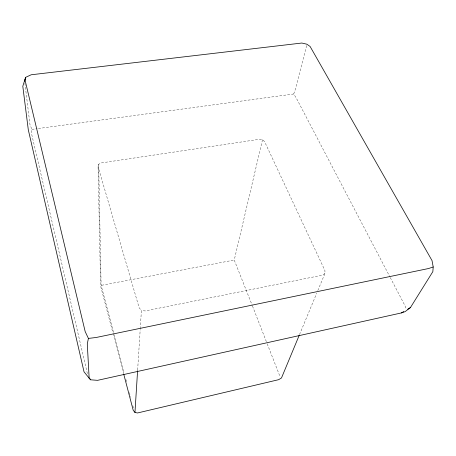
<?xml version="1.0" encoding="UTF-8"?>
<svg xmlns="http://www.w3.org/2000/svg" width="456" height="456" viewBox="0 0 456 456"><rect width="100%" height="100%" fill="white"/><g stroke="black" fill="none" stroke-linecap="round" stroke-linejoin="round"><path stroke-width="0.34" stroke-dasharray="2.28 1.71" d="M317.832 290.552L324.94 273.463L324.946 270.607L264.565 141.582L262.513 139.718L259.453 139.279L101.38 162.912L98.667 164.268L98.074 166.657L100.616 286.089L112.866 332.743M98.667 164.268L101.089 283.906L101.648 285.285L101.642 287.24L113.96 334.043M24.909 83.26L30.005 124.779L31.903 129.379L31.669 134.212L87.666 374.86M137.644 369.958L140.197 329.574M140.243 328.861L141.406 310.439L139.171 307.846L98.074 166.657M306.649 45.549L295.357 89.33L293.732 93.987L296.28 98.034L389.943 276.963M262.513 139.718L234.241 260.04L252.219 305.395M299.518 334.584L316.738 293.179M324.94 273.463L322.477 275.145L145.122 310.958L141.406 310.439M101.648 285.285L234.241 260.04M293.732 93.987L37.933 128.575M31.903 129.379L37.227 128.672M390.273 277.596L404.785 305.315L406.382 309.231M252.481 306.056L266.942 343.106M267.199 343.773L280.115 376.85M114.137 334.732L124.283 373.276M125.913 379.472L126.637 382.225M129.356 392.548L130.621 397.37M132.793 405.629L133.517 408.382M113.042 333.427L123.49 373.219"/><path stroke-width="0.68" d="M299.244 335.245L281.483 377.967L278.605 379.688L137.535 412.965L134.959 412.475L137.598 370.665M433.2 266.971L432.847 271.633L410.44 307.561L405.156 311.613L401.417 312.924L97.561 380.338L90.522 379.797L84.029 371.839L28.3 129.812L22.8 86.247L25.627 77.355L31.168 74.778L301.798 43.035L306.837 44.192L310.114 46.489L432.026 260.581L433.2 266.971L428.583 268.521L96.119 337.491L88.413 338.42L87.29 343.841L89.165 378.434M24.652 81.145L25.627 77.355L25.108 80.37L85.186 331.592L88.413 338.42M407.727 309.219L410.44 307.561M401.417 312.924L403.742 311.573M134.959 412.475L133.215 410.269L123.667 373.909M89.889 378.702L90.522 379.797"/></g></svg>
